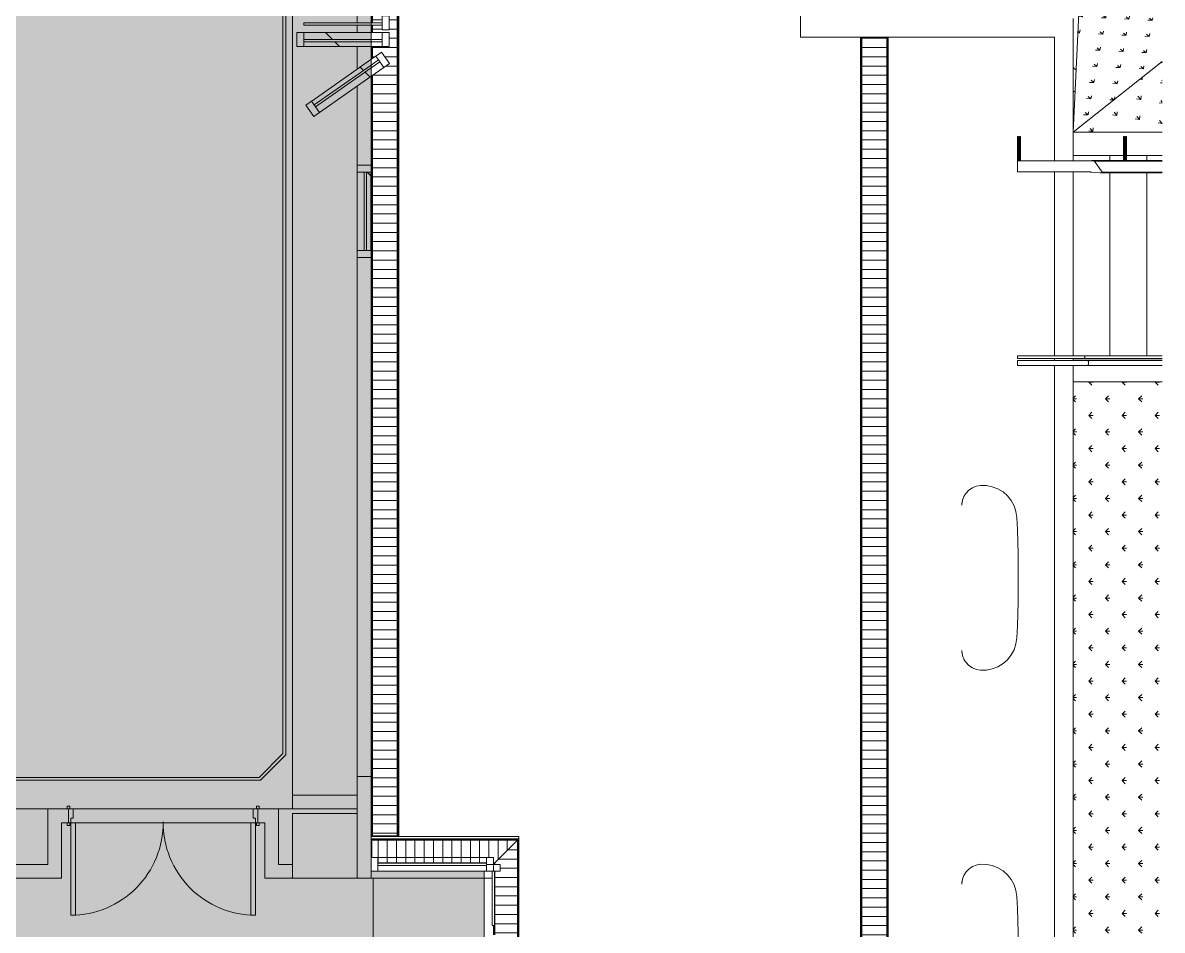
# Model space of a CAD drawing. Header units: millimetres. Extents: x -57519 to 497916, y -349472 to 446842.
# Drawn here: x 482475 to 494810, y 39045 to 48862 of the extents above; entities that cross this region are included whole.
import ezdxf

# ---------------------------------------------------------------- set-up
doc = ezdxf.new("R2010")
doc.units = ezdxf.units.MM
for name, color, linetype, lineweight in [('A-DETL-GENF', 92, 'Continuous', 5), ('A-DETL-THIN', 151, 'Continuous', 9), ('A-DOOR', 31, 'Continuous', 5), ('A-DOOR-FRAM', 31, 'Continuous', 5), ('A-FLOR', 192, 'Continuous', 5), ('A-FLOR-HRAL', 11, 'Continuous', 5), ('A-FLOR-PATT', 8, 'Continuous', 5), ('A-GLAZ-CURT', 52, 'Continuous', 20), ('A-GLAZ-CWMG', 51, 'Continuous', 20), ('A-WALL', 113, 'Continuous', 20), ('A-WALL-PATT', 111, 'Continuous', 20), ('I-FURN', 30, 'Continuous', 5), ('Q-CASE', 31, 'Continuous', 5), ('S-COLS', 52, 'Continuous', 20), ('S-STRS', 31, 'Continuous', 5)]:
    doc.layers.add(name, color=color, linetype=linetype, lineweight=lineweight)
pattern_1 = [(135, (399805.45, 0), (-530.33, -530.33), [])]
pattern_2 = [(270, (399805.45, 609.6), (100, 6e-15), [])]

# ---------------------------------------------------------------- blocks, each defined once
blk = doc.blocks.new('System Panel - DLN_Glazed - 25mm-V960-1_F SINGLE OCCUPANCY DIAGRAM')
at = {"layer": 'A-GLAZ-CURT', "lineweight": 15}
for p, q in [((425, 25), (-425, 25)), ((-425, 25), (-425, 0)), ((-425, 0), (425, 0)), ((425, 0), (425, 25))]:
    blk.add_line(p, q, dxfattribs=at)
blk = doc.blocks.new('Rectangular Mullion - DLN_75 x 150mm _WD_-V961-1_F SINGLE OCCUPANCY DIAGRAM')
at = {"layer": 'A-GLAZ-CWMG', "lineweight": 5}
h = blk.add_hatch(dxfattribs=at)
h.set_pattern_fill('FP_832', color=256, style=0, pattern_type=2)
h.set_pattern_definition(pattern_1)
h.paths.add_polyline_path([(86364, 46397), (86364, 47247), (86289, 47247), (86289, 46397)], flags=0)
h.paths.add_polyline_path([(86439, 46397), (86439, 47247), (86389, 47247), (86389, 46397)], flags=0)
for p, q in [((86289, 46397), (86289, 47247)), ((86439, 46397), (86439, 47247))]:
    blk.add_line(p, q, dxfattribs=at)
blk = doc.blocks.new('Rectangular Mullion - DLN_75 x 150mm _WD_-3529042-1_F SINGLE OCCUPANCY DIAGRAM')
at = {"layer": 'A-GLAZ-CWMG', "lineweight": 15}
for p, q in [((-75, 75), (0, 75)), ((-75, -75), (-75, 75)), ((0, 75), (0, -75)), ((0, -75), (-75, -75))]:
    blk.add_line(p, q, dxfattribs=at)
blk = doc.blocks.new('Rectangular Mullion - DLN_75 x 150mm _WD_-V962-1_F SINGLE OCCUPANCY DIAGRAM')
at = {"layer": 'A-GLAZ-CWMG', "lineweight": 15}
for p, q in [((0, 75), (-75, 75)), ((-75, 75), (-75, -75)), ((0, -75), (0, 75)), ((-75, -75), (0, -75))]:
    blk.add_line(p, q, dxfattribs=at)
blk = doc.blocks.new('System Panel - DLN_Glazed - 25mm-V963-1_F SINGLE OCCUPANCY DIAGRAM')
at = {"layer": 'A-GLAZ-CURT', "lineweight": 15}
for p, q in [((325, 25), (-425, 25)), ((-425, 25), (-425, 0)), ((-425, 0), (307, 0)), ((307, 0), (425, 0)), ((425, 25), (325, 25)), ((425, 0), (425, 25))]:
    blk.add_line(p, q, dxfattribs=at)
blk = doc.blocks.new('Rectangular Mullion - DLN_75 x 150mm _WD_-V964-1_F SINGLE OCCUPANCY DIAGRAM')
at = {"layer": 'A-GLAZ-CWMG', "lineweight": 5}
h = blk.add_hatch(dxfattribs=at)
h.set_pattern_fill('FP_832', color=256, style=0, pattern_type=2)
h.set_pattern_definition(pattern_1)
h.paths.add_polyline_path([(86439, 48282), (86579, 48380), (86536, 48442), (86439, 48374)], flags=0)
h.paths.add_polyline_path([(86439, 48404), (86522, 48462), (86493, 48503), (86439, 48462)], flags=0)
h = blk.add_hatch(dxfattribs=at)
h.set_pattern_fill('FP_832', color=256, style=0, pattern_type=2)
h.set_pattern_definition(pattern_1)
h.paths.add_polyline_path([(85883, 47893), (86439, 48282), (86439, 48374), (85840, 47954)], flags=0)
h.paths.add_polyline_path([(85825, 47974), (86439, 48404), (86434, 48462), (85797, 48015)], flags=0)
for p, q in [((86493, 48503), (86439, 48465)), ((86439, 48465), (85797, 48015)), ((86579, 48380), (86439, 48282)), ((86439, 48282), (85883, 47893))]:
    blk.add_line(p, q, dxfattribs=at)
blk = doc.blocks.new('Rectangular Mullion - DLN_75 x 150mm _WD_-V965-1_F SINGLE OCCUPANCY DIAGRAM')
at = {"layer": 'A-GLAZ-CWMG', "lineweight": 15}
for p, q in [((-75, 75), (0, 75)), ((-75, -75), (-75, 75)), ((0, 75), (0, -75)), ((0, -75), (-75, -75))]:
    blk.add_line(p, q, dxfattribs=at)
blk = doc.blocks.new('Rectangular Mullion - DLN_75 x 150mm _WD_-STUR_ OPENING-6630248-1_F SINGLE OCCUPANCY DIAGRAM')
at = {"layer": 'A-GLAZ-CWMG', "color": 253, "lineweight": 5}
for p, q in [((-75, 75), (0, 75)), ((-75, -75), (-75, 75)), ((0, 75), (0, -75)), ((0, -75), (-75, -75))]:
    blk.add_line(p, q, dxfattribs=at)
blk = doc.blocks.new('System Panel - _DLN__12_12mm laminated clear glass-12670549-1_F SINGLE OCCUPANCY DIAGRAM')
at = {"layer": 'A-GLAZ-CURT', "color": 253, "lineweight": 5}
for p, q in [((294, 13), (-294, 13)), ((-294, 13), (-294, -13)), ((294, -13), (294, 13)), ((-294, -13), (294, -13))]:
    blk.add_line(p, q, dxfattribs=at)
blk = doc.blocks.new('System Panel - _DLN__12_12mm laminated clear glass-6804565-1_F SINGLE OCCUPANCY DIAGRAM')
at = {"layer": 'A-GLAZ-CURT', "color": 253, "lineweight": 5}
for p, q in [((587.5, 12.5), (-587.5, 12.5)), ((-587.5, 12.5), (-587.5, -12.5)), ((587.5, -12.5), (587.5, 12.5)), ((-587.5, -12.5), (587.5, -12.5))]:
    blk.add_line(p, q, dxfattribs=at)
blk = doc.blocks.new('Rectangular Mullion - DLN_75 x 150mm _WD_-STUR_ OPENING-6631020-1_F SINGLE OCCUPANCY DIAGRAM')
at = {"layer": 'A-GLAZ-CWMG', "color": 253, "lineweight": 5}
for p, q in [((87689, 39832), (86514, 39832)), ((87689, 39682), (87664, 39682))]:
    blk.add_line(p, q, dxfattribs=at)
at = {"layer": 'A-GLAZ-CWMG', "color": 191, "lineweight": 5}
blk.add_line((87664, 39682), (86514, 39682), dxfattribs=at)
blk = doc.blocks.new('Rectangular Mullion - DLN_75 x 150mm _WD_-STUR_ OPENING-13311433-1_F SINGLE OCCUPANCY DIAGRAM')
at = {"layer": 'A-GLAZ-CWMG', "color": 253, "lineweight": 5}
for p, q in [((-75, 75), (0, 75)), ((-75, -75), (-75, 75)), ((0, 75), (0, -75)), ((0, -75), (-75, -75))]:
    blk.add_line(p, q, dxfattribs=at)
blk = doc.blocks.new('Rectangular Mullion - DLN_75 x 150mm _WD_-STUR_ OPENING-6623999-1_F SINGLE OCCUPANCY DIAGRAM')
at = {"layer": 'A-GLAZ-CWMG', "color": 191, "lineweight": 5}
for p, q in [((0, 75), (-75, 75)), ((0, -75), (0, 75))]:
    blk.add_line(p, q, dxfattribs=at)
at = {"layer": 'A-GLAZ-CWMG', "color": 253, "lineweight": 5}
for p, q in [((-75, 75), (-75, -75)), ((-75, -75), (0, -75))]:
    blk.add_line(p, q, dxfattribs=at)
blk = doc.blocks.new('DLN-Surface Channel-L1 - 275x200 _WD_-12676935-1_F SINGLE OCCUPANCY DIAGRAM')
at = {"layer": 'Q-CASE'}
h = blk.add_hatch(dxfattribs=at)
h.set_pattern_fill('FP_841', color=256, style=0, pattern_type=2)
h.set_pattern_definition([(270, (399820.45, 0), (-100, -6e-15), [])])
h.paths.add_polyline_path([(15, 15), (260, 260), (-1315, 260), (-1315, 75), (-1250, 75), (-1250, 15), (-75, 15), (-75, 75), (0, 75), (0, 15)], flags=0)
h = blk.add_hatch(dxfattribs=at)
h.set_pattern_fill('FP_842', color=256, style=0, pattern_type=2)
h.set_pattern_definition([(0, (399805.45, -85), (0, -100), [])])
h.paths.add_polyline_path([(260, -5415), (260, 260), (15, 15), (15, 0), (75, 0), (75, -75), (15, -75), (15, -763), (75, -763), (75, -798), (95, -803), (95, -873), (15, -873), (15, -1545), (60, -1545), (60, -1580), (15, -1580), (15, -1845), (60, -1845), (60, -1880), (15, -1880), (15, -2553), (95, -2553), (95, -2628), (75, -2628), (75, -2663), (15, -2663), (15, -2728), (75, -2728), (75, -2713), (95, -2713), (95, -2788), (15, -2788), (15, -3545), (60, -3545), (60, -3580), (15, -3580), (15, -3845), (60, -3845), (60, -3880), (15, -3880), (15, -4638), (95, -4638), (95, -4713), (75, -4713), (75, -4698), (15, -4698), (15, -5350), (75, -5350), (75, -5415)], flags=0)
for p, q in [((-1325, 75), (-1325, 275)), ((-1315, 275), (-1325, 275)), ((-1315, 275), (-1315, 75)), ((-1315, 265), (-1315, 275)), ((-1315, 275), (275, 275)), ((-1315, 265), (265, 265)), ((260, 260), (-1315, 260)), ((-1315, 260), (-1315, 75)), ((15, 15), (260, 260)), ((260, 260), (15, 15)), ((260, -5415), (260, 260)), ((265, 265), (265, -5415)), ((275, -5415), (275, 275)), ((-1325, 0), (-1325, 75)), ((-1250, 15), (-75, 15)), ((0, 15), (15, 15)), ((0, 10), (10, 10)), ((10, 0), (10, 10)), ((15, 15), (15, 0)), ((15, -75), (15, -763)), ((0, -763), (0, -663)), ((10, -763), (10, -663)), ((0, -1545), (0, -873)), ((10, -1545), (10, -873)), ((15, -873), (15, -1545)), ((0, -1845), (0, -1580)), ((10, -1845), (10, -1580)), ((15, -1580), (15, -1845)), ((0, -2553), (0, -1880)), ((10, -2553), (10, -1880)), ((15, -1880), (15, -2553)), ((0, -2728), (0, -2663)), ((10, -2728), (10, -2663)), ((15, -2663), (15, -2728)), ((0, -3545), (0, -2788)), ((10, -3545), (10, -2788)), ((15, -2788), (15, -3545)), ((0, -3845), (0, -3580)), ((10, -3845), (10, -3580)), ((15, -3580), (15, -3845)), ((0, -4638), (0, -3880)), ((10, -4638), (10, -3880)), ((15, -3880), (15, -4638)), ((0, -4763), (0, -4698)), ((10, -4763), (10, -4698)), ((15, -4698), (15, -5350)), ((75, -5415), (260, -5415)), ((75, -5415), (275, -5415)), ((265, -5415), (275, -5415)), ((275, -5425), (275, -5415))]:
    blk.add_line(p, q, dxfattribs=at)
blk = doc.blocks.new('DLN-Surface Channel-S1 - 300x200 _WD_-18251588-1_F SINGLE OCCUPANCY DIAGRAM')
at = {"layer": 'Q-CASE'}
h = blk.add_hatch(dxfattribs=at)
h.set_pattern_fill('FP_839', color=256, style=0, pattern_type=2)
h.set_pattern_definition(pattern_2)
h.paths.add_polyline_path([(5940, -135), (5940, 135), (-5940, 135), (-5940, -135), (-3650, -135), (-3650, 48), (-3500, 48), (-3500, -135), (-3395, -135), (-3395, -27), (-3470, -27), (-3470, 48), (-3320, 48), (-3320, -27), (-3370, -27), (-3370, -135), (-3215, -135), (-3215, -27), (-3290, -27), (-3290, 48), (-3140, 48), (-3140, -27), (-3190, -27), (-3190, -135), (-3035, -135), (-3035, -27), (-3110, -27), (-3110, 48), (-2960, 48), (-2960, -27), (-3010, -27), (-3010, -135), (-2855, -135), (-2855, -27), (-2930, -27), (-2930, 48), (-2780, 48), (-2780, -27), (-2830, -27), (-2830, -135), (-2750, -135), (-2750, 48), (-2600, 48), (-2600, -135), (-2468, -135), (-2539, -35), (-2416, 51), (-2285, -135), (5049, -135)], flags=0)
for p, q in [((-5940, 150), (-5950, 150)), ((-5940, 150), (-5940, -150)), ((-5940, 140), (-5940, 150)), ((-5940, 150), (5940, 150)), ((-5940, 140), (5940, 140)), ((-5940, -135), (-5940, 135)), ((5940, 135), (-5940, 135)), ((5940, -150), (5940, 150)), ((5950, 150), (5940, 150)), ((5940, 150), (5940, 140)), ((5940, 135), (5940, -135)), ((5950, 150), (5950, -150)), ((-5950, -150), (-5940, -150)), ((-5940, -135), (-3650, -135)), ((-5940, -150), (-5940, -140)), ((-3650, -140), (-5940, -140)), ((-5940, -150), (-3700, -150)), ((-3700, -150), (-3650, -150)), ((-3500, -135), (-3395, -135)), ((-3395, -140), (-3500, -140)), ((-3500, -150), (-3395, -150)), ((-3370, -135), (-3215, -135)), ((-3215, -140), (-3370, -140)), ((-3370, -150), (-3215, -150)), ((-3190, -135), (-3035, -135)), ((-3035, -140), (-3190, -140)), ((-3190, -150), (-3035, -150)), ((-3010, -135), (-2855, -135)), ((-2855, -140), (-3010, -140)), ((-3010, -150), (-2855, -150)), ((-2830, -135), (-2750, -135)), ((-2750, -140), (-2830, -140)), ((-2830, -150), (-2750, -150)), ((-2600, -135), (-2468, -135)), ((-2465, -140), (-2600, -140)), ((-2600, -150), (-2458, -150)), ((-2285, -135), (5940, -135)), ((5940, -140), (-2282, -140)), ((-2275, -150), (-1315, -150)), ((-315, -150), (5300, -150)), ((5300, -150), (5940, -150)), ((5940, -140), (5940, -150)), ((5940, -150), (5950, -150))]:
    blk.add_line(p, q, dxfattribs=at)
blk = doc.blocks.new('DLN-Surface Channel-S1 - 300x150 _WD_-15637421-1_F SINGLE OCCUPANCY DIAGRAM')
at = {"layer": 'Q-CASE'}
h = blk.add_hatch(dxfattribs=at)
h.set_pattern_fill('FP_839', color=256, style=0, pattern_type=2)
h.set_pattern_definition(pattern_2)
h.paths.add_polyline_path([(21565, -135), (21565, 135), (-21565, 135), (-21565, -135), (20936, -135)], flags=0)
for p, q in [((-21565, 150), (-21565, -150)), ((-21565, 140), (-21565, 150)), ((-21565, 140), (21565, 140)), ((-21565, -135), (-21565, 135)), ((21565, 135), (-21565, 135)), ((-21565, -135), (21565, -135)), ((-21565, -150), (-21565, -140)), ((21565, -140), (-21565, -140))]:
    blk.add_line(p, q, dxfattribs=at)
blk = doc.blocks.new('DLN-Double Door__X03_ - _M20_2000 x 2450 _WH_-16955061-1_F SINGLE OCCUPANCY DIAGRAM')
at = {"layer": 'A-DOOR', "color": 191}
for p, q in [((-1000, 1075), (-950, 1075)), ((-1000, 75), (-1000, 1075)), ((-950, 1075), (-950, 75)), ((950, 1075), (950, 75)), ((1000, 1075), (950, 1075)), ((1000, 75), (1000, 1075)), ((-950, 75), (-1000, 75)), ((950, 75), (1000, 75))]:
    blk.add_line(p, q, dxfattribs=at)
for centre, start, end in [((-1000, 75), 359.5, 90), ((1000, 75), 90, 180.5)]:
    blk.add_arc(centre, 1000, start, end, dxfattribs=at)
at = {"layer": 'A-DOOR-FRAM', "color": 191}
for p, q in [((-1040, 105), (-1010, 105)), ((-1040, 75), (-1040, 105)), ((-1010, 75), (-1040, 75)), ((-1025, 75), (-1000, 75)), ((-1025, -75), (-1025, 75)), ((-1010, 105), (-1010, 75)), ((-1000, 75), (-1000, 25)), ((-1000, 25), (-975, 25)), ((-975, 25), (-975, -75)), ((975, 25), (1000, 25)), ((975, -75), (975, 25)), ((1000, 75), (1025, 75)), ((1000, 25), (1000, 75)), ((1010, 75), (1010, 105)), ((1010, 105), (1040, 105)), ((1040, 75), (1010, 75)), ((1025, 75), (1025, -75)), ((1040, 105), (1040, 75)), ((-1040, -75), (-1010, -75)), ((-1040, -105), (-1040, -75)), ((-1010, -105), (-1040, -105)), ((-975, -75), (-1025, -75)), ((-1010, -75), (-1010, -105)), ((1025, -75), (975, -75)), ((1010, -105), (1010, -75)), ((1010, -75), (1040, -75)), ((1040, -105), (1010, -105)), ((1040, -75), (1040, -105))]:
    blk.add_line(p, q, dxfattribs=at)
blk = doc.blocks.new('System Panel - DLN_Glazed - 25mm-6618254-1_F SINGLE OCCUPANCY DIAGRAM')
at = {"layer": 'A-GLAZ-CURT', "lineweight": 15}
for p, q in [((-302.5, 25), (-425, 25)), ((-425, 25), (-425, 0)), ((-425, 0), (-302.5, 0)), ((425, 25), (-302.5, 25)), ((-302.5, 0), (425, 0)), ((425, 0), (425, 25))]:
    blk.add_line(p, q, dxfattribs=at)
blk = doc.blocks.new('Rectangular Mullion - DLN_75 x 150mm _WD_-3529043-1_F SINGLE OCCUPANCY DIAGRAM')
at = {"layer": 'A-GLAZ-CWMG', "lineweight": 15}
for p, q in [((0, 75), (-75, 75)), ((-75, 75), (-75, -75)), ((0, -75), (0, 75)), ((-75, -75), (0, -75))]:
    blk.add_line(p, q, dxfattribs=at)
blk = doc.blocks.new('Rectangular Mullion - DLN_75 x 150mm _WD_-V1061-1_F SINGLE OCCUPANCY DIAGRAM')
at = {"layer": 'A-GLAZ-CWMG', "lineweight": 5}
h = blk.add_hatch(dxfattribs=at)
h.set_pattern_fill('FP_832', color=256, style=0, pattern_type=2)
h.set_pattern_definition(pattern_1)
h.paths.add_polyline_path([(86439, 48607), (86439, 48657), (85712, 48657), (85712, 48607)], flags=0)
h.paths.add_polyline_path([(85712, 48682), (86439, 48682), (86439, 48757), (85712, 48757)], flags=0)
h = blk.add_hatch(dxfattribs=at)
h.set_pattern_fill('FP_832', color=256, style=0, pattern_type=2)
h.set_pattern_definition(pattern_1)
h.paths.add_polyline_path([(86562, 48607), (86562, 48657), (86439, 48657), (86439, 48607)], flags=0)
h.paths.add_polyline_path([(86439, 48682), (86562, 48682), (86562, 48757), (86439, 48757)], flags=0)
for p, q in [((85712, 48757), (86439, 48757)), ((86439, 48757), (86562, 48757)), ((85712, 48607), (86439, 48607)), ((86439, 48607), (86562, 48607))]:
    blk.add_line(p, q, dxfattribs=at)
blk = doc.blocks.new('DLN_Bench-2 - DLN_Bench-2-16670899-1_F SINGLE OCCUPANCY DIAGRAM')
at = {"layer": 'I-FURN'}
h = blk.add_hatch(dxfattribs=at)
h.set_pattern_fill('FP_859', color=253, style=0, pattern_type=2)
h.set_pattern_definition([(320.034, (356947.8, 92586.2), (-318.762, -3639.333), [380.812, -4188.933]), (264.994, (356947.8, 92586.2), (3821.137, 704.01), [304.44, -3348.828]), (10.439, (356921.2, 92283), (3502.343, -2935.33), [323.788, -3561.662]), (316.218, (357963.8, 92586), (-840.874, -5415.106), [571.17, -6282.9]), (6.628, (357893.7, 92135), (4948.54, -4742.396), [485.69, -5342.62]), (261.174, (357964, 92586), (4948.54, -4742.4), [456.67, -5023.34]), (291.023, (357709.8, 92078.8), (-2045.3, -3028.671), [380.604, -4186.64]), (235.968, (357709.8, 92079), (3683.756, -1234.583), [304.55, -3350.05]), (341.472, (357539.3, 91826.4), (1638.453, -4263.236), [323.76, -3561.37]), (307.533, (356947.8, 92586.2), (1691.1005, -61.7005), [167.514, -9906.172]), (307.533, (356947.8, 92586.2), (1691.1005, -61.7005), [-167.514, -3142.158, -6764.015]), (307.533, (356947.8, 92586.2), (1691.1005, -61.7005), [-3309.672, 167.514, -6596.5]), (307.533, (356947.8, 92586.2), (1691.1005, -61.7005), [-3477.186, -3233.53, -3362.972]), (307.533, (356947.8, 92586.2), (1691.1005, -61.7005), [-6710.715, 167.514, -3195.458]), (307.533, (356947.8, 92586.2), (1691.1005, -61.7005), [-6878.23, -3195.458]), (277.509, (356947.8, 92586.2), (2003.615, -1334.7925), [167.443, -6284.197]), (277.509, (356947.8, 92586.2), (2003.615, -1334.7925), [-167.443, -1770.84, -4513.357]), (277.509, (356947.8, 92586.2), (2003.615, -1334.7925), [-1938.283, 167.443, -4345.914]), (277.509, (356947.8, 92586.2), (2003.615, -1334.7925), [-2105.726, -3064.72, -1281.195]), (277.509, (356947.8, 92586.2), (2003.615, -1334.7925), [-5170.445, 167.443, -1113.75]), (277.509, (356947.8, 92586.2), (2003.615, -1334.7925), [-5337.89, -1113.75]), (237.469, (356947.8, 93717.7), (-114.5774, -2708.581), [167.498, -10313.796]), (237.469, (356947.8, 93717.7), (-114.5774, -2708.581), [-167.498, -1101.424, -9212.372]), (237.469, (356947.8, 93717.7), (-114.5774, -2708.581), [-1268.922, 167.498, -9044.874]), (237.469, (356947.8, 93717.7), (-114.5774, -2708.581), [-1436.42, -3791.538, -5253.336]), (237.469, (356947.8, 93717.7), (-114.5774, -2708.581), [-5227.957, 167.498, -5085.838]), (237.469, (356947.8, 93717.7), (-114.5774, -2708.581), [-5395.455, -5085.838]), (227.466, (356947.8, 94225), (508.538, -2959.048), [167.53, -7843.51]), (227.466, (356947.8, 94225), (508.538, -2959.048), [-167.53, -1482.398, -6361.11]), (227.466, (356947.8, 94225), (508.538, -2959.048), [-1649.93, 167.53, -6193.58]), (227.466, (356947.8, 94225), (508.538, -2959.048), [-1817.46, -2462.202, -3731.378]), (227.466, (356947.8, 94225), (508.538, -2959.048), [-4279.662, 167.53, -3563.846]), (227.466, (356947.8, 94225), (508.538, -2959.048), [-4447.193, -3563.846])])
h.paths.add_polyline_path([(-1000, -252), (-999, -317), (-986, -381), (-963, -442), (-929, -498), (-886, -546), (-835, -587), (-778, -618), (-716, -638), (-651, -648), (-390, -658), (521, -654), (651, -648), (716, -638), (778, -618), (835, -587), (886, -546), (929, -498), (963, -442), (986, -381), (999, -317), (1000, -251), (992, -208), (975, -166), (949, -128), (917, -97), (-917, -97), (-949, -128), (-975, -166), (-992, -208), (-1000, -251)], flags=0)
at = {"layer": 'I-FURN', "color": 253}
blk.add_line((-158, -661), (158, -661), dxfattribs=at)
at = {"layer": 'I-FURN', "color": 253, "flags": 128}
for points in [[(-917, -97), (-949, -128), (-975, -166), (-992, -208), (-1000, -252)], [(1000, -252), (992, -208), (975, -166), (949, -128), (917, -97)], [(-1000, -252), (-999, -317), (-986, -381), (-963, -442), (-929, -498), (-886, -546), (-835, -587), (-778, -618), (-716, -638), (-651, -648)], [(651, -648), (716, -638), (778, -618), (835, -587), (886, -546), (929, -498), (963, -442), (986, -381), (999, -317), (1000, -252)], [(-651, -648), (-521, -654), (-390, -658)], [(390, -658), (521, -654), (651, -648)]]:
    blk.add_lwpolyline(points, dxfattribs=at)
at = {"layer": 'I-FURN', "color": 253}
for points in [[(-821, -55), (-828, -57), (-841, -60), (-861, -66), (-880, -74), (-899, -84), (-911, -93), (-917, -97)], [(917, -97), (911, -93), (899, -84), (880, -74), (861, -66), (841, -60), (828, -57), (821, -55)], [(-390, -658), (-364, -659), (-313, -660), (-235, -661), (-184, -661), (-158, -661)], [(158, -661), (184, -661), (235, -661), (313, -660), (364, -659), (390, -658)]]:
    blk.add_open_spline(points, degree=3, dxfattribs=at)
for points, knots in [([(-786, -50), (-786, -50), (-785, -50), (-785, -50), (-786, -50), (-786, -50), (-786, -50), (-786, -50), (-787, -50), (-787, -50), (-787, -50), (-789, -50), (-790, -50), (-791, -51), (-791, -51), (-792, -51), (-792, -51), (-793, -51), (-794, -51), (-795, -51), (-797, -51), (-798, -52), (-799, -52), (-800, -52), (-801, -52), (-802, -52), (-804, -53), (-806, -53), (-808, -53), (-810, -54), (-815, -54), (-819, -55), (-821, -55)], [0, 0, 0, 0, 0.041667, 0.083333, 0.125, 0.145833, 0.15625, 0.166667, 0.177083, 0.1875, 0.208333, 0.25, 0.291667, 0.3125, 0.322917, 0.333333, 0.34375, 0.354167, 0.375, 0.416667, 0.458333, 0.479167, 0.5, 0.520833, 0.541667, 0.583333, 0.625, 0.666667, 0.708333, 0.75, 0.833333, 1, 1, 1, 1]), ([(821, -55), (819, -55), (815, -54), (810, -54), (808, -53), (806, -53), (804, -53), (802, -52), (801, -52), (800, -52), (799, -52), (798, -52), (797, -51), (795, -51), (794, -51), (793, -51), (792, -51), (792, -51), (791, -51), (791, -51), (790, -50), (789, -50), (787, -50), (787, -50), (787, -50), (786, -50), (786, -50), (786, -50), (786, -50), (785, -50), (785, -50), (786, -50), (786, -50)], [0, 0, 0, 0, 0.166667, 0.25, 0.291667, 0.333333, 0.375, 0.416667, 0.458333, 0.479167, 0.5, 0.520833, 0.541667, 0.583333, 0.625, 0.645833, 0.65625, 0.666667, 0.677083, 0.6875, 0.708333, 0.75, 0.791667, 0.8125, 0.822917, 0.833333, 0.84375, 0.854167, 0.875, 0.916667, 0.958333, 1, 1, 1, 1])]:
    blk.add_open_spline(points, degree=3, knots=knots, dxfattribs=at)
blk = doc.blocks.new('DLN_Bench-2 - DLN_Bench-2-V1099-1_F SINGLE OCCUPANCY DIAGRAM')
at = {"layer": 'I-FURN', "color": 253, "flags": 128}
for points in [[(1000, -252), (992, -208), (975, -166), (949, -128), (917, -97)], [(651, -648), (716, -638), (778, -618), (835, -587), (886, -546), (929, -498), (963, -442), (986, -381), (999, -317), (1000, -252)], [(390, -658), (521, -654), (651, -648)]]:
    blk.add_lwpolyline(points, dxfattribs=at)
at = {"layer": 'I-FURN', "color": 253}
blk.add_open_spline([(821, -55), (819, -55), (815, -54), (810, -54), (808, -53), (806, -53), (804, -53), (802, -52), (801, -52), (800, -52), (799, -52), (798, -52), (797, -51), (795, -51), (794, -51), (793, -51), (792, -51), (792, -51), (791, -51), (791, -51), (790, -50), (789, -50), (787, -50), (787, -50), (787, -50), (786, -50), (786, -50), (786, -50), (786, -50), (785, -50), (785, -50), (786, -50), (786, -50)], degree=3, knots=[0, 0, 0, 0, 0.166667, 0.25, 0.291667, 0.333333, 0.375, 0.416667, 0.458333, 0.479167, 0.5, 0.520833, 0.541667, 0.583333, 0.625, 0.645833, 0.65625, 0.666667, 0.677083, 0.6875, 0.708333, 0.75, 0.791667, 0.8125, 0.822917, 0.833333, 0.84375, 0.854167, 0.875, 0.916667, 0.958333, 1, 1, 1, 1], dxfattribs=at)
for points in [[(917, -97), (911, -93), (899, -84), (880, -74), (861, -66), (841, -60), (828, -57), (821, -55)], [(158, -661), (184, -661), (235, -661), (313, -660), (364, -659), (390, -658)]]:
    blk.add_open_spline(points, degree=3, dxfattribs=at)
blk = doc.blocks.new('Casework 10 - Casework 10-17982864-1_F SINGLE OCCUPANCY DIAGRAM')
at = {"layer": 'Q-CASE'}
for p, q in [((94164, 45261), (93439, 45261)), ((93439, 45229), (93439, 45261)), ((93439, 45229), (94164, 45229)), ((94202, 45208), (93439, 45208)), ((93439, 45156), (93439, 45208)), ((93439, 45156), (94202, 45156)), ((95005, 45261), (94164, 45261)), ((94164, 45229), (95005, 45229)), ((95005, 45208), (94202, 45208)), ((94202, 45156), (95005, 45156))]:
    blk.add_line(p, q, dxfattribs=at)
for points, knots in [([(94164, 45261), (94164, 45261), (94164, 45261), (94165, 45259), (94166, 45256), (94166, 45252), (94167, 45245), (94166, 45237), (94165, 45231), (94164, 45229), (94164, 45229), (94164, 45229)], [0, 0, 0, 0, 0.083333, 0.166667, 0.25, 0.333333, 0.5, 0.666667, 0.833333, 0.916667, 1, 1, 1, 1]), ([(94202, 45208), (94202, 45208), (94203, 45207), (94204, 45204), (94205, 45200), (94206, 45193), (94207, 45182), (94206, 45169), (94204, 45160), (94203, 45156), (94202, 45156), (94202, 45156)], [0.2, 0.2, 0.2, 0.2, 0.25, 0.3, 0.35, 0.4, 0.5, 0.6, 0.7, 0.775, 0.8, 0.8, 0.8, 0.8])]:
    blk.add_open_spline(points, degree=3, knots=knots, dxfattribs=at)
blk = doc.blocks.new('Railings 58 - Railings 95-17990512-1_F SINGLE OCCUPANCY DIAGRAM')
at = {"layer": 'A-FLOR-HRAL'}
for p, q in [((93439, 47369), (93439, 47249)), ((94225, 47369), (93439, 47369)), ((94236, 47370), (94225, 47369)), ((95005, 47371), (94243, 47371)), ((95005, 47370), (94248, 47370)), ((93439, 47249), (94225, 47249)), ((94241, 47247), (94329, 47239)), ((94355, 47246), (94273, 47364)), ((95005, 47364), (94273, 47364)), ((94335, 47239), (95005, 47239)), ((95005, 47246), (94355, 47246))]:
    blk.add_line(p, q, dxfattribs=at)
for points in [[(94248, 47370), (94246, 47371), (94242, 47371), (94238, 47370), (94236, 47370)], [(94259, 47369), (94257, 47370), (94253, 47370), (94250, 47370), (94248, 47370)], [(94268, 47367), (94267, 47367), (94264, 47368), (94261, 47369), (94259, 47369)], [(94225, 47249), (94228, 47249), (94233, 47248), (94239, 47247), (94241, 47247)], [(94329, 47239), (94331, 47239), (94335, 47239), (94338, 47239), (94340, 47239)], [(94340, 47239), (94341, 47239), (94344, 47239), (94347, 47240), (94349, 47240)], [(94349, 47240), (94350, 47241), (94352, 47241), (94354, 47242), (94354, 47243)]]:
    blk.add_open_spline(points, degree=3, dxfattribs=at)
for points, knots in [([(94273, 47364), (94273, 47364), (94272, 47364), (94272, 47365), (94271, 47365), (94271, 47365), (94271, 47366), (94270, 47366), (94270, 47366), (94269, 47366), (94269, 47367), (94268, 47367), (94268, 47367)], [0, 0, 0, 0, 0.166667, 0.25, 0.333333, 0.416667, 0.5, 0.583333, 0.666667, 0.75, 0.833333, 1, 1, 1, 1]), ([(94354, 47243), (94355, 47243), (94355, 47243), (94355, 47244), (94355, 47244), (94355, 47244), (94355, 47245), (94355, 47245), (94355, 47245), (94355, 47246), (94355, 47246)], [0, 0, 0, 0, 0.333333, 0.416667, 0.5, 0.583333, 0.666667, 0.75, 0.833333, 1, 1, 1, 1])]:
    blk.add_open_spline(points, degree=3, knots=knots, dxfattribs=at)
blk = doc.blocks.new('Railings 114 - Railings 37-17998487-1_F SINGLE OCCUPANCY DIAGRAM')
at = {"layer": 'A-FLOR-HRAL'}
for p, q in [((98095, 80286), (98356, 80286)), ((98095, 80276), (98095, 80286)), ((98356, 80276), (98095, 80276)), ((98095, 80266), (98356, 80266)), ((98095, 80256), (98095, 80266)), ((98357, 80256), (98095, 80256))]:
    blk.add_line(p, q, dxfattribs=at)
blk = doc.blocks.new('Railings 113 - Railings 37-17999146-1_F SINGLE OCCUPANCY DIAGRAM')
at = {"layer": 'A-FLOR-HRAL'}
for p, q in [((98095, 80286), (98362, 80286)), ((98095, 80276), (98095, 80286)), ((98362, 80276), (98095, 80276)), ((98095, 80266), (98362, 80266)), ((98095, 80256), (98095, 80266)), ((98362, 80256), (98095, 80256))]:
    blk.add_line(p, q, dxfattribs=at)

msp = doc.modelspace()

# ---------------------------------------------------------------- hatches: boundary and pattern name
at = {"layer": 'A-DETL-GENF', "transparency": 33554585}
msp.add_hatch(color=201, dxfattribs=at).paths.add_polyline_path([(488604.7, 23590.5), (488604.7, 34332.5), (487469.7, 34332.5), (487469.7, 39682.5), (486244.7, 39682.5), (486244.7, 52007.5), (462944.7, 52007.5), (462944.7, 45707.5), (437594.7, 45707.5), (437594.7, 33907.5), (444694.7, 33907.5), (444694.7, 31607.5), (476494.7, 31607.5), (476494.7, 29767.5), (475294.7, 29767.5), (475294.7, 27367.5), (476494.7, 27367.5), (476494.7, 26157.5), (478644.7, 26157.5), (478644.7, 23590.5), (487915.4, 23590.5)], flags=0)
at = {"layer": 'A-FLOR-PATT'}
h = msp.add_hatch(dxfattribs=at)
h.set_pattern_fill('FP_1667', color=256, style=0, pattern_type=2)
h.set_pattern_definition([(77.621, (405384.66, 68915.59), (-150.64883, 141.28648), [33.306, -217.902]), (26.973, (405384.66, 68915.59), (-150.64657, 141.28846), [43.025, -186.44]), (136.836, (405384.66, 68915.59), (-204.5036, -104.078), [38.725, -167.81])])
h.paths.add_polyline_path([(493844.7, 47677.7), (493909.4, 48967.8), (493844.7, 48967.8), (493844.7, 47910.5)], flags=0)
h = msp.add_hatch(dxfattribs=at)
h.set_pattern_fill('FP_1668', color=256, style=0, pattern_type=2)
h.set_pattern_definition([(139.458, (465762.39, 50377.07), (-251.6517, 12.94055), [38.32, -250.708]), (79.63, (465762.4, 50377.07), (-251.6521, 12.9408), [33.344, -144.49]), (177.057, (465762.39, 50377.07), (-32.0086, -174.9303), [47.247, -204.737])])
h.paths.add_polyline_path([(493844.7, 47677.7), (494810.5, 48445.1), (494810.5, 48911.6), (493909.4, 48967.8), (493856.4, 47910.5)], flags=0)
h = msp.add_hatch(dxfattribs=at)
h.set_pattern_fill('FP_1670', color=256, style=0, pattern_type=2)
h.set_pattern_definition([(131.627, (492050.59, 35300.6), (-245.6117, 43.8824), [46.33, -303.113]), (86.45, (492050.59, 35300.6), (-245.6123, 43.8794), [40.826, -176.913]), (169.871, (492050.59, 35300.6), (-13.4813, -217.3212), [46.782, -202.72])])
h.paths.add_polyline_path([(493844.7, 47677.7), (494810.5, 47677.7), (494810.5, 48445.1), (494137.7, 47910.5)], flags=0)
h = msp.add_hatch(dxfattribs=at)
h.set_pattern_fill('FP_1873', color=256, style=0, pattern_type=2)
h.set_pattern_definition([(0, (495991.49, 38687.68), (179.605, 179.605), [47.625, -311.585]), (315, (495991.5, 38687.68), (179.605, 179.605), [47.625, -206.375]), (45, (495991.5, 38687.68), (-179.605, 179.605), [47.625, -206.375])])
h.paths.add_polyline_path([(494332.8, 38066.9), (494449.7, 38090.5), (494540.8, 38134.3), (494630.3, 38192), (494810.5, 38327.8), (494810.5, 44977.7), (493844.7, 44977.7), (493844.7, 38083), (493874.7, 38083), (494318, 38067.4)], flags=0)
at = {"layer": 'A-WALL-PATT', "lineweight": 5, "transparency": 33554432}
for points in [[(486154.2, 39607.5), (486244.7, 39607.5), (486244.7, 40707.5), (486094.7, 40707.5), (486094.7, 39607.5)], [(482894.7, 39607.5), (482894.7, 40357.5), (482744.7, 40357.5), (482744.7, 39607.5)], [(485094.7, 39757.5), (485244.7, 39757.5), (485244.7, 40357.5), (485094.7, 40357.5), (485094.7, 39799.4)]]:
    msp.add_hatch(color=253, dxfattribs=at).paths.add_polyline_path(points, flags=0)
h = msp.add_hatch(color=253, dxfattribs=at)
h.paths.add_polyline_path([(479050.3, 39607.5), (482744.7, 39607.5), (482744.7, 39757.5), (475844.7, 39757.5), (475844.7, 39607.5)], flags=0)
h.paths.add_polyline_path([(471494.7, 39607.5), (472224.7, 39607.5), (472224.7, 39757.5), (471494.7, 39757.5)], flags=0)
h.paths.add_polyline_path([(475094.7, 39607.5), (475094.7, 39757.5), (474424.7, 39757.5), (474424.7, 39607.5)], flags=0)
h.paths.add_polyline_path([(485094.7, 39607.5), (485394.7, 39607.5), (485394.7, 39757.5), (485094.7, 39757.5), (485094.7, 39682.5)], flags=0)

# ---------------------------------------------------------------- linework, layer by layer
at = {"layer": 'A-DETL-THIN', "lineweight": 5}
for p, q in [((486244.7, 39682.5), (486244.7, 52007.5)), ((487469.7, 39682.5), (486244.7, 39682.5)), ((487469.7, 34332.5), (487469.7, 39682.5))]:
    msp.add_line(p, q, dxfattribs=at)
at = {"layer": 'A-FLOR', "color": 253}
for p, q in [((486544.7, 51957.5), (486544.7, 40057.5)), ((491544.7, 23740.5), (491544.7, 48707.7)), ((491844.7, 48707.7), (491844.7, 23740.5)), ((493844.7, 32607.5), (493844.7, 45157.5)), ((486544.7, 40057.5), (487844.7, 40057.5)), ((487844.7, 40057.5), (487844.7, 34632.5))]:
    msp.add_line(p, q, dxfattribs=at)
at = {"layer": 'A-FLOR'}
for p, q in [((485394.7, 49707.5), (485394.7, 40357.5)), ((486094.7, 48862.5), (486094.7, 49017.5)), ((493844.7, 47677.7), (493909.4, 48967.8)), ((486094.7, 48757.5), (486094.7, 48837.5)), ((486094.7, 48360.4), (486094.7, 48607.5)), ((493844.7, 47677.7), (494810.5, 48445.1)), ((486094.7, 47322.5), (486094.7, 48177.3)), ((493844.7, 47677.7), (494810.5, 47677.7)), ((494392.7, 47427.7), (493844.7, 47427.7)), ((494412.7, 47427.7), (494402.7, 47427.7)), ((494810.5, 47427.7), (494422.7, 47427.7)), ((486094.7, 40507.5), (486094.7, 46322.5)), ((493844.7, 45227.7), (494810.5, 45227.7)), ((493844.7, 45206), (493844.7, 45227.7)), ((494810.5, 44977.7), (493844.7, 44977.7)), ((485394.7, 40507.5), (486094.7, 40507.5)), ((475844.7, 40357.5), (482954.7, 40357.5)), ((483019.7, 40357.5), (484969.7, 40357.5)), ((485034.7, 40357.5), (485394.7, 40357.5)), ((486094.7, 40357.5), (485394.7, 40357.5)), ((486094.7, 40307.5), (486094.7, 40357.5)), ((482954.7, 40207.5), (482894.7, 40207.5)), ((484994.7, 40207.5), (482994.7, 40207.5)), ((485094.7, 40207.5), (485034.7, 40207.5)), ((482894.7, 39607.5), (475844.7, 39607.5)), ((487557.2, 39607.5), (486244.7, 39607.5)), ((486269.7, 39607.5), (486269.7, 34332.5)), ((487469.7, 38212.5), (487469.7, 39607.5))]:
    msp.add_line(p, q, dxfattribs=at)
at = {"layer": 'A-FLOR', "color": 191}
for p, q in [((486244.7, 48862.5), (486244.7, 49017.5)), ((486244.7, 48757.5), (486244.7, 48837.5)), ((486244.7, 48465.4), (486244.7, 48607.5))]:
    msp.add_line(p, q, dxfattribs=at)
at = {"layer": 'A-WALL', "color": 253, "lineweight": 5}
for p, q in [((490894.7, 48707.7), (490894.7, 51957.5)), ((493844.7, 48907.7), (493844.7, 47369.4)), ((493644.7, 48707.7), (490894.7, 48707.7)), ((493644.7, 47369.4), (493644.7, 48707.7)), ((493644.7, 45257.6), (493644.7, 47249.3)), ((493844.7, 47249.3), (493844.7, 45260.1)), ((493644.7, 45206.6), (493644.7, 45232.2)), ((493644.7, 31207.5), (493644.7, 45156.9))]:
    msp.add_line(p, q, dxfattribs=at)
at = {"layer": 'A-WALL', "lineweight": 18}
for p, q in [((485291.7, 50894.5), (485291.7, 40955.5)), ((485321.7, 40943.1), (485321.7, 50906.9)), ((485291.7, 40955.5), (485034.7, 40698.5)), ((485047.2, 40668.5), (485321.7, 40943.1)), ((472135.3, 40668.5), (485047.2, 40668.5)), ((485034.7, 40698.5), (472147.7, 40698.5))]:
    msp.add_line(p, q, dxfattribs=at)
at = {"layer": 'A-WALL', "color": 191, "lineweight": 5}
for p, q in [((486094.7, 48862.5), (486094.7, 49017.5)), ((486094.7, 48757.5), (486094.7, 48837.5)), ((486094.7, 48360.4), (486094.7, 48607.5)), ((486244.7, 48282.3), (486244.7, 47322.5)), ((486094.7, 47322.5), (486094.7, 48177.3)), ((486094.7, 46322.5), (486094.7, 39607.5)), ((486244.7, 46322.5), (486244.7, 39607.5)), ((486244.7, 40707.5), (486094.7, 40707.5)), ((482894.7, 40357.5), (482744.7, 40357.5)), ((482744.7, 40357.5), (482744.7, 39757.5)), ((485244.7, 40357.5), (485094.7, 40357.5)), ((485244.7, 39757.5), (485244.7, 40357.5)), ((482894.7, 39607.5), (482894.7, 40207.5)), ((485094.7, 40207.5), (485094.7, 39607.5)), ((482744.7, 39757.5), (475844.7, 39757.5)), ((485394.7, 39757.5), (485244.7, 39757.5)), ((485394.7, 39607.5), (485394.7, 39757.5)), ((485094.7, 39607.5), (485394.7, 39607.5)), ((486094.7, 39607.5), (486244.7, 39607.5))]:
    msp.add_line(p, q, dxfattribs=at)
at = {"layer": 'S-COLS', "color": 221}
for p, q in [((486094.7, 40307.5), (485394.7, 40307.5)), ((485394.7, 40307.5), (485394.7, 39607.5)), ((486094.7, 39607.5), (486094.7, 40307.5)), ((485394.7, 39607.5), (486094.7, 39607.5))]:
    msp.add_line(p, q, dxfattribs=at)
at = {"layer": 'S-STRS'}
for p, q in [((494244.7, 47427.7), (494244.7, 47363.7)), ((494644.7, 47427.7), (494644.7, 47363.7)), ((494244.7, 47245.7), (494244.7, 45260)), ((494644.7, 47245.7), (494644.7, 45258.7))]:
    msp.add_line(p, q, dxfattribs=at)

# ---------------------------------------------------------------- block references
at = {"layer": 'A-DOOR', "color": 191, "rotation": 180}
msp.add_blockref('DLN-Double Door__X03_ - _M20_2000 x 2450 _WH_-16955061-1_F SINGLE OCCUPANCY DIAGRAM', (483994.7, 40282.5), dxfattribs=at)
at = {"layer": 'A-FLOR-HRAL', "rotation": 270.0001286010893}
for name, p in [('Railings 114 - Railings 37-17998487-1_F SINGLE OCCUPANCY DIAGRAM', (412989.3, 145725.7)), ('Railings 113 - Railings 37-17999146-1_F SINGLE OCCUPANCY DIAGRAM', (414136, 145725.7))]:
    msp.add_blockref(name, p, dxfattribs=at)
at = {"layer": 'A-FLOR-HRAL'}
msp.add_blockref('Railings 58 - Railings 95-17990512-1_F SINGLE OCCUPANCY DIAGRAM', (399805.4, 0), dxfattribs=at)
at = {"layer": 'A-GLAZ-CURT', "lineweight": 5}
for name, p, rotation in [('System Panel - DLN_Glazed - 25mm-6618254-1_F SINGLE OCCUPANCY DIAGRAM', (485942.2, 48862.5), 180), ('System Panel - DLN_Glazed - 25mm-6618254-1_F SINGLE OCCUPANCY DIAGRAM', (485942.2, 48682.5), 180), ('System Panel - DLN_Glazed - 25mm-V963-1_F SINGLE OCCUPANCY DIAGRAM', (485993.2, 48197.8), 34.99999999999893), ('System Panel - DLN_Glazed - 25mm-V960-1_F SINGLE OCCUPANCY DIAGRAM', (486169.7, 46822.5), 269.9999999999991)]:
    msp.add_blockref(name, p, dxfattribs=dict(at, rotation=rotation))
at = {"layer": 'A-GLAZ-CURT', "color": 253, "lineweight": 5}
msp.add_blockref('System Panel - _DLN__12_12mm laminated clear glass-6804565-1_F SINGLE OCCUPANCY DIAGRAM', (486907.2, 39757.5), dxfattribs=at)
at = {"layer": 'A-GLAZ-CURT', "color": 253, "lineweight": 5, "rotation": 90}
msp.add_blockref('System Panel - _DLN__12_12mm laminated clear glass-12670549-1_F SINGLE OCCUPANCY DIAGRAM', (487569.7, 39388.7), dxfattribs=at)
at = {"layer": 'A-GLAZ-CWMG', "lineweight": 5}
for name, p in [('Rectangular Mullion - DLN_75 x 150mm _WD_-3529043-1_F SINGLE OCCUPANCY DIAGRAM', (486442.2, 48862.5)), ('Rectangular Mullion - DLN_75 x 150mm _WD_-V1061-1_F SINGLE OCCUPANCY DIAGRAM', (399805.4, 0)), ('Rectangular Mullion - DLN_75 x 150mm _WD_-3529043-1_F SINGLE OCCUPANCY DIAGRAM', (486442.2, 48682.5)), ('Rectangular Mullion - DLN_75 x 150mm _WD_-V964-1_F SINGLE OCCUPANCY DIAGRAM', (399805.4, 0)), ('Rectangular Mullion - DLN_75 x 150mm _WD_-V961-1_F SINGLE OCCUPANCY DIAGRAM', (399805.4, 0))]:
    msp.add_blockref(name, p, dxfattribs=at)
at = {"layer": 'A-GLAZ-CWMG', "lineweight": 5, "extrusion": (0, 0, -1)}
msp.add_blockref('Rectangular Mullion - DLN_75 x 150mm _WD_-3529042-1_F SINGLE OCCUPANCY DIAGRAM', (-485442.2, 48682.5), dxfattribs=at)
for name, p, rotation in [('Rectangular Mullion - DLN_75 x 150mm _WD_-V965-1_F SINGLE OCCUPANCY DIAGRAM', (-486402.8, 48484.6), 145.0000000000011), ('Rectangular Mullion - DLN_75 x 150mm _WD_-3529042-1_F SINGLE OCCUPANCY DIAGRAM', (-486169.7, 46322.5), 270.0000000000009)]:
    msp.add_blockref(name, p, dxfattribs=dict(at, rotation=rotation))
at = {"layer": 'A-GLAZ-CWMG', "lineweight": 5}
for p, rotation in [((485583.7, 47911), 214.999999999999), ((486169.7, 47322.5), 89.99999999999908)]:
    msp.add_blockref('Rectangular Mullion - DLN_75 x 150mm _WD_-V962-1_F SINGLE OCCUPANCY DIAGRAM', p, dxfattribs=dict(at, rotation=rotation))
at = {"layer": 'A-GLAZ-CWMG', "color": 191, "lineweight": 5, "rotation": 180}
msp.add_blockref('Rectangular Mullion - DLN_75 x 150mm _WD_-STUR_ OPENING-6623999-1_F SINGLE OCCUPANCY DIAGRAM', (486244.7, 39757.5), dxfattribs=at)
at = {"layer": 'A-GLAZ-CWMG', "color": 253, "lineweight": 5}
msp.add_blockref('Rectangular Mullion - DLN_75 x 150mm _WD_-STUR_ OPENING-6631020-1_F SINGLE OCCUPANCY DIAGRAM', (399805.4, 0), dxfattribs=at)
at = {"layer": 'A-GLAZ-CWMG', "color": 253, "lineweight": 5, "extrusion": (0, 0, -1)}
for name, rotation in [('Rectangular Mullion - DLN_75 x 150mm _WD_-STUR_ OPENING-13311433-1_F SINGLE OCCUPANCY DIAGRAM', 180), ('Rectangular Mullion - DLN_75 x 150mm _WD_-STUR_ OPENING-6630248-1_F SINGLE OCCUPANCY DIAGRAM', 90.00000000000001)]:
    msp.add_blockref(name, (-487569.7, 39757.5), dxfattribs=dict(at, rotation=rotation))
at = {"layer": 'I-FURN', "color": 253, "rotation": 90.00000000000027}
for name, p in [('DLN_Bench-2 - DLN_Bench-2-16670899-1_F SINGLE OCCUPANCY DIAGRAM', (492589.5, 42857.7)), ('DLN_Bench-2 - DLN_Bench-2-V1099-1_F SINGLE OCCUPANCY DIAGRAM', (492589.5, 38757.7))]:
    msp.add_blockref(name, p, dxfattribs=at)
at = {"layer": 'Q-CASE'}
for name, p, rotation in [('DLN-Surface Channel-S1 - 300x200 _WD_-18251588-1_F SINGLE OCCUPANCY DIAGRAM', (486394.7, 46007.5), 270.0000000000007), ('DLN-Surface Channel-S1 - 300x150 _WD_-15637421-1_F SINGLE OCCUPANCY DIAGRAM', (491694.7, 27132.6), 269.9999999999994)]:
    msp.add_blockref(name, p, dxfattribs=dict(at, rotation=rotation))
for name, p in [('Casework 10 - Casework 10-17982864-1_F SINGLE OCCUPANCY DIAGRAM', (399805.4, 0)), ('DLN-Surface Channel-L1 - 275x200 _WD_-12676935-1_F SINGLE OCCUPANCY DIAGRAM', (487569.7, 39757.5))]:
    msp.add_blockref(name, p, dxfattribs=at)

doc.saveas('drawing.dxf')
